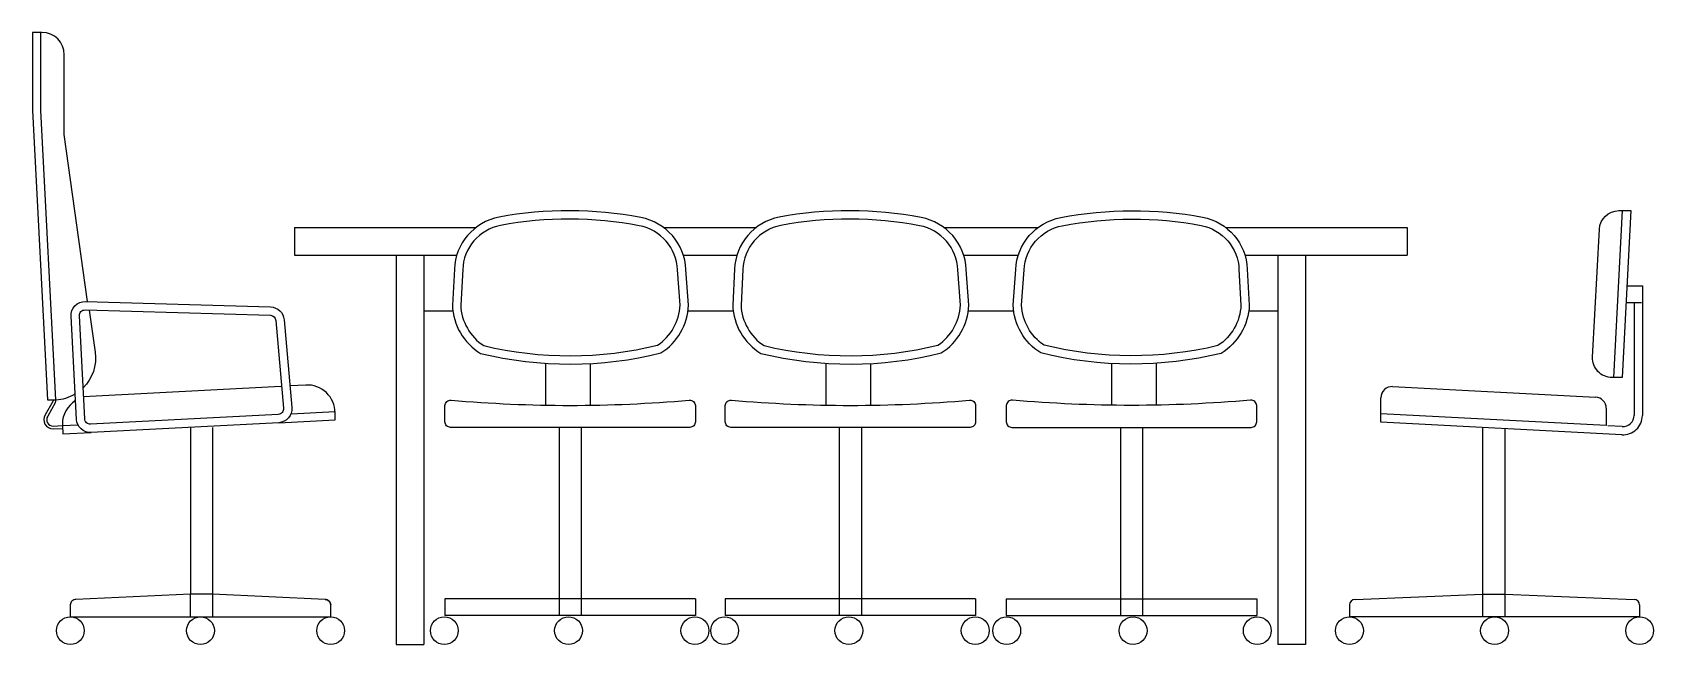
# Model space of a CAD drawing. Header units: millimetres. Extents: x -814.08 to -811.16, y 2595.21 to 2596.31.
import ezdxf

# ---------------------------------------------------------------- set-up
doc = ezdxf.new("R2010")
doc.units = ezdxf.units.MM
doc.header["$LTSCALE"] = 10
doc.layers.add('Móveis_mesas', color=2, linetype='Continuous')

msp = doc.modelspace()

# ---------------------------------------------------------------- linework, layer by layer
at = {"layer": 'Móveis_mesas', "color": 1}
for p, q in [((-814.0588, 2596.3091), (-814.0759, 2596.3091)), ((-814.0759, 2596.3091), (-814.0759, 2596.1687)), ((-814.0609, 2596.1687), (-814.0609, 2596.3091)), ((-814.0188, 2596.1256), (-814.0188, 2596.2691)), ((-814.0759, 2596.1687), (-814.0487, 2595.6487)), ((-814.0336, 2595.6487), (-814.0609, 2596.1687)), ((-813.9768, 2595.8251), (-814.0188, 2596.1256)), ((-811.2333, 2595.6887), (-811.2175, 2595.9887)), ((-813.6048, 2595.9586), (-813.2784, 2595.9586)), ((-813.6048, 2595.9586), (-813.6048, 2595.9086)), ((-812.9416, 2595.9586), (-812.7745, 2595.9586)), ((-812.4378, 2595.9586), (-812.268, 2595.9586)), ((-811.9313, 2595.9586), (-811.6048, 2595.9586)), ((-811.6048, 2595.9586), (-811.6048, 2595.9086)), ((-813.6048, 2595.9086), (-813.3133, 2595.9086)), ((-813.4222, 2595.9086), (-813.4222, 2595.2086)), ((-813.3722, 2595.9086), (-813.3722, 2595.2086)), ((-812.9058, 2595.9086), (-812.8094, 2595.9086)), ((-812.402, 2595.9086), (-812.3038, 2595.9086)), ((-811.8964, 2595.9086), (-811.6048, 2595.9086)), ((-811.8374, 2595.9086), (-811.8374, 2595.2086)), ((-811.8374, 2595.9086), (-811.8374, 2595.2086)), ((-811.7874, 2595.9086), (-811.7874, 2595.2086)), ((-811.2096, 2595.8537), (-811.182, 2595.8537)), ((-811.182, 2595.8537), (-811.182, 2595.6206)), ((-813.3722, 2595.8086), (-813.3202, 2595.8086)), ((-812.8976, 2595.8086), (-812.8163, 2595.8086)), ((-812.3938, 2595.8086), (-812.312, 2595.8086)), ((-811.8895, 2595.8086), (-811.8374, 2595.8086)), ((-811.2112, 2595.8237), (-811.1838, 2595.8237)), ((-811.197, 2595.8237), (-811.197, 2595.6206)), ((-813.1534, 2595.7142), (-813.1534, 2595.639)), ((-813.0734, 2595.7138), (-813.0734, 2595.6389)), ((-812.6496, 2595.7142), (-812.6496, 2595.639)), ((-812.5696, 2595.7138), (-812.5696, 2595.6389)), ((-812.1362, 2595.7138), (-812.1362, 2595.6389)), ((-812.0562, 2595.7142), (-812.0562, 2595.639)), ((-811.652, 2595.6084), (-811.652, 2595.6524)), ((-811.631, 2595.6724), (-811.266, 2595.6532)), ((-814.0487, 2595.6487), (-814.0336, 2595.6487)), ((-814.0352, 2595.6429), (-814.0485, 2595.6191)), ((-811.247, 2595.6022), (-811.652, 2595.6234)), ((-811.247, 2595.6333), (-811.247, 2595.6022)), ((-814.0388, 2595.6013), (-814.022, 2595.6022)), ((-814.022, 2595.6048), (-814.022, 2595.6022)), ((-814.022, 2595.6022), (-813.9941, 2595.6036)), ((-814.022, 2595.6022), (-814.0212, 2595.5872)), ((-813.792, 2595.5986), (-813.792, 2595.2991)), ((-813.752, 2595.5986), (-813.752, 2595.2991)), ((-813.1293, 2595.5991), (-813.1293, 2595.2607)), ((-813.0893, 2595.5991), (-813.0893, 2595.2607)), ((-812.6255, 2595.5991), (-812.6255, 2595.2607)), ((-812.5855, 2595.5991), (-812.5855, 2595.2607)), ((-812.1203, 2595.5991), (-812.1203, 2595.2607)), ((-812.0803, 2595.5991), (-812.0803, 2595.2607)), ((-811.2188, 2595.5857), (-811.652, 2595.6084)), ((-811.4695, 2595.5988), (-811.4695, 2595.2991)), ((-811.4295, 2595.5967), (-811.4295, 2595.2991)), ((-811.2181, 2595.6007), (-811.2438, 2595.602)), ((-814.0212, 2595.5872), (-813.9705, 2595.5899)), ((-813.752, 2595.2991), (-813.792, 2595.2991)), ((-812.8843, 2595.2907), (-813.3343, 2595.2907)), ((-813.3343, 2595.2907), (-813.3343, 2595.2607)), ((-812.8843, 2595.2907), (-812.8843, 2595.2607)), ((-812.3805, 2595.2907), (-812.8305, 2595.2907)), ((-812.8305, 2595.2907), (-812.8305, 2595.2607)), ((-812.3805, 2595.2907), (-812.3805, 2595.2607)), ((-812.3253, 2595.2907), (-811.8753, 2595.2907)), ((-812.3253, 2595.2907), (-812.3253, 2595.2607)), ((-811.8753, 2595.2907), (-811.8753, 2595.2607)), ((-811.7085, 2595.2798), (-811.7085, 2595.2586)), ((-811.6985, 2595.2898), (-811.4695, 2595.2991)), ((-811.4695, 2595.2991), (-811.4295, 2595.2991)), ((-811.4695, 2595.2991), (-811.4695, 2595.2586)), ((-811.4295, 2595.2991), (-811.1969, 2595.2898)), ((-811.4295, 2595.2991), (-811.4295, 2595.2586)), ((-811.1869, 2595.2798), (-811.1869, 2595.2586)), ((-812.8843, 2595.2607), (-813.3343, 2595.2607)), ((-812.3805, 2595.2607), (-812.8305, 2595.2607)), ((-812.3253, 2595.2607), (-811.8753, 2595.2607)), ((-811.1869, 2595.2586), (-811.7085, 2595.2586)), ((-813.4222, 2595.2086), (-813.3722, 2595.2086)), ((-811.7874, 2595.2086), (-811.8374, 2595.2086))]:
    msp.add_line(p, q, dxfattribs=at)
for points in [[(-812.9012, 2595.8829, 0.346684), (-812.9824, 2595.9764, 0.093978), (-813.2372, 2595.9769, 0.349922), (-813.3175, 2595.8833), (-813.3211, 2595.8188, 0.251195), (-813.2704, 2595.732, 0.120877), (-812.9462, 2595.7328, 0.247379), (-812.8968, 2595.8188)], [(-812.9162, 2595.8821, 0.346588), (-812.985, 2595.9616, 0.094045), (-813.2345, 2595.9621, 0.350309), (-813.3025, 2595.8826), (-813.3061, 2595.8187, 0.242647), (-813.2645, 2595.746, 0.118991), (-812.9522, 2595.7468, 0.238341), (-812.9118, 2595.8186)], [(-812.3973, 2595.8829, 0.346684), (-812.4785, 2595.9764, 0.093978), (-812.7334, 2595.9769, 0.349922), (-812.8137, 2595.8833), (-812.8172, 2595.8188, 0.251195), (-812.7665, 2595.732, 0.120877), (-812.4423, 2595.7328, 0.247379), (-812.3929, 2595.8188)], [(-812.4123, 2595.8821, 0.346588), (-812.4811, 2595.9616, 0.094045), (-812.7306, 2595.9621, 0.350309), (-812.7987, 2595.8826), (-812.8022, 2595.8187, 0.242647), (-812.7606, 2595.746, 0.118991), (-812.4483, 2595.7468, 0.238341), (-812.4079, 2595.8186)], [(-812.3085, 2595.8829, -0.346684), (-812.2273, 2595.9764, -0.093978), (-811.9724, 2595.9769, -0.349922), (-811.8921, 2595.8833), (-811.8886, 2595.8188, -0.251195), (-811.9393, 2595.732, -0.120877), (-812.2635, 2595.7328, -0.247379), (-812.3129, 2595.8188)], [(-812.2935, 2595.8821, -0.346588), (-812.2247, 2595.9616, -0.094045), (-811.9752, 2595.9621, -0.350309), (-811.9071, 2595.8826), (-811.9036, 2595.8187, -0.242647), (-811.9452, 2595.746, -0.118991), (-812.2575, 2595.7468, -0.238341), (-812.2979, 2595.8186)], [(-811.2182, 2595.6887), (-811.2364, 2595.6887, -0.429634), (-811.2714, 2595.7255), (-811.2593, 2595.9555, -0.39896), (-811.2244, 2595.9887), (-811.2025, 2595.9887)], [(-813.6096, 2595.6347, -0.424749), (-813.6332, 2595.6075), (-813.9705, 2595.5899, -0.414214), (-813.9967, 2595.6135), (-814.0065, 2595.7989, -0.438283), (-813.9808, 2595.8252), (-813.6478, 2595.8155, -0.380257), (-813.6236, 2595.7927)], [(-813.6246, 2595.6334, -0.424749), (-813.634, 2595.6225), (-813.9713, 2595.6048, -0.414214), (-813.9818, 2595.6143), (-813.9915, 2595.7997, -0.438283), (-813.9812, 2595.8102), (-813.6482, 2595.8005, -0.380257), (-813.6386, 2595.7914)], [(-813.3243, 2595.5991, -0.414214), (-813.3343, 2595.6091), (-813.3343, 2595.6381, -0.440411), (-813.3234, 2595.6481, 0.044334), (-812.8952, 2595.6481, -0.440411), (-812.8843, 2595.6381), (-812.8843, 2595.6091, -0.414214), (-812.8943, 2595.5991)], [(-812.8205, 2595.5991, -0.414214), (-812.8305, 2595.6091), (-812.8305, 2595.6381, -0.440411), (-812.8196, 2595.6481, 0.044334), (-812.3913, 2595.6481, -0.440411), (-812.3805, 2595.6381), (-812.3805, 2595.6091, -0.414214), (-812.3905, 2595.5991)], [(-811.8853, 2595.5991, 0.414214), (-811.8753, 2595.6091), (-811.8753, 2595.6381, 0.440411), (-811.8862, 2595.6481, -0.044334), (-812.3145, 2595.6481, 0.440411), (-812.3253, 2595.6381), (-812.3253, 2595.6091, 0.414214), (-812.3153, 2595.5991)]]:
    msp.add_lwpolyline(points, format="xyb", close=True, dxfattribs=at)
for points in [[(-813.9741, 2595.81), (-813.9632, 2595.7343, -0.237321), (-813.9847, 2595.6703)], [(-813.6295, 2595.6728), (-813.9839, 2595.6542, 0.39896)], [(-813.6332, 2595.6075), (-813.532, 2595.6128), (-813.532, 2595.6252, 0.429634), (-813.5846, 2595.6752), (-813.6131, 2595.6737, 0.39896)], [(-814.0387, 2595.6487, -0.17912), (-814.0395, 2595.6455), (-814.0528, 2595.6217, 0.594748), (-814.0387, 2595.5963), (-814.0217, 2595.5972)], [(-813.792, 2595.2586), (-813.792, 2595.2991), (-813.9978, 2595.2898, 0.414214), (-814.0078, 2595.2798), (-814.0078, 2595.2586), (-813.5398, 2595.2586), (-813.5398, 2595.2798, 0.414214), (-813.5498, 2595.2898, -0.414214), (-813.5398, 2595.2798, 0.414214), (-813.5498, 2595.2898), (-813.752, 2595.2991), (-813.752, 2595.2586)]]:
    msp.add_lwpolyline(points, format="xyb", dxfattribs=at)
msp.add_lwpolyline([(-813.6107, 2595.6237), (-813.532, 2595.6279)], dxfattribs=at)
for centre in [(-814.0078, 2595.2336), (-813.7738, 2595.2336), (-813.5398, 2595.2336), (-813.3355, 2595.2336), (-813.1123, 2595.2336), (-812.8851, 2595.2336), (-812.8316, 2595.2336), (-812.6084, 2595.2336), (-812.3812, 2595.2336), (-812.3246, 2595.2336), (-812.0974, 2595.2336), (-811.8742, 2595.2336), (-811.7085, 2595.2336), (-811.4477, 2595.2336), (-811.1869, 2595.2336)]:
    msp.add_circle(centre, 0.025, dxfattribs=at)
for centre, radius, start, end in [((-814.0588, 2596.2691), 0.04, 0, 90), ((-814.0376, 2595.7237), 0.0751, 273, 300.7767), ((-811.632, 2595.6524), 0.02, 87, 180), ((-811.267, 2595.6333), 0.02, 360, 87), ((-814.0434, 2595.6482), 0.00976, 327.1209, 3), ((-813.972, 2595.6048), 0.05, 122.0417, 180), ((-811.217, 2595.6206), 0.035, 267, 0), ((-811.217, 2595.6206), 0.02, 267, 0), ((-814.0388, 2595.6128), 0.0115, 146.8836, 270), ((-811.6985, 2595.2798), 0.01, 90, 180), ((-811.6985, 2595.2798), 0.01, 90, 180), ((-811.6985, 2595.2798), 0.01, 90, 180), ((-811.1969, 2595.2798), 0.01, 0, 90)]:
    msp.add_arc(centre, radius, start, end, dxfattribs=at)

doc.saveas('drawing.dxf')
